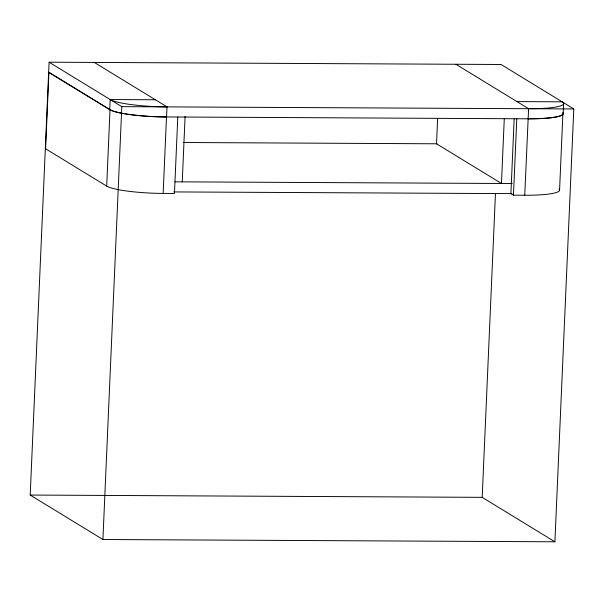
<?xml version="1.0" encoding="UTF-8"?>
<svg xmlns="http://www.w3.org/2000/svg" width="604" height="604" viewBox="0 0 604 604"><rect width="100%" height="100%" fill="white"/><g stroke="black" fill="none" stroke-linecap="round" stroke-linejoin="round"><path stroke-width="0.91" d="M30.2 495.054L49.098 62.204L501.086 64.492L573.8 108.947L554.902 541.796L102.914 539.508L30.2 495.054L482.188 497.341L554.902 541.796M94.3 62.439L167.014 106.885L166.568 116.987A46.712 6.825 2.5 0 1 109.739 109.649L110.177 99.547L155.379 99.773M106.682 186.115L110.019 109.649L48.939 72.306L45.602 148.78L106.682 186.115A46.425 6.78 2.5 0 0 163.155 193.416L174.458 193.469L177.795 117.002M102.914 539.508L121.812 106.659L49.098 62.204M163.155 193.416L166.5 116.942A46.425 6.78 2.5 0 1 110.019 109.649M182.242 181.864L185.096 116.429M437.628 118.543L436.526 143.782L501.456 183.48L504.272 118.98M482.188 497.341L495.461 193.408M514.163 119.026L510.901 193.627L513.445 195.183L524.748 195.243A46.425 6.78 2.5 0 0 558.994 189.067M513.445 195.183L516.79 118.716M524.748 195.243L528.598 108.712L455.884 64.266M559.568 190.154L562.905 113.68M563.2 113.695L563.638 103.594M516.964 101.6L562.165 101.834A46.712 6.825 2.5 0 1 528.598 108.712M121.812 106.659L573.8 108.947M166.5 116.942L528.16 118.814A46.712 6.825 2.5 0 0 562.83 112.82M183.616 142.506L437.137 143.79M175.054 181.827L512.29 183.533M173.793 191.921L511.845 193.635M48.66 72.306L109.739 109.649M562.702 113.031A46.425 6.78 2.5 0 1 562.702 114.315M562.543 114.518A46.425 6.78 2.5 0 1 562.09 114.919M561.796 115.115A46.425 6.78 2.5 0 1 528.085 118.769M167.014 106.885A46.712 6.825 2.5 0 1 110.177 99.547"/></g></svg>
